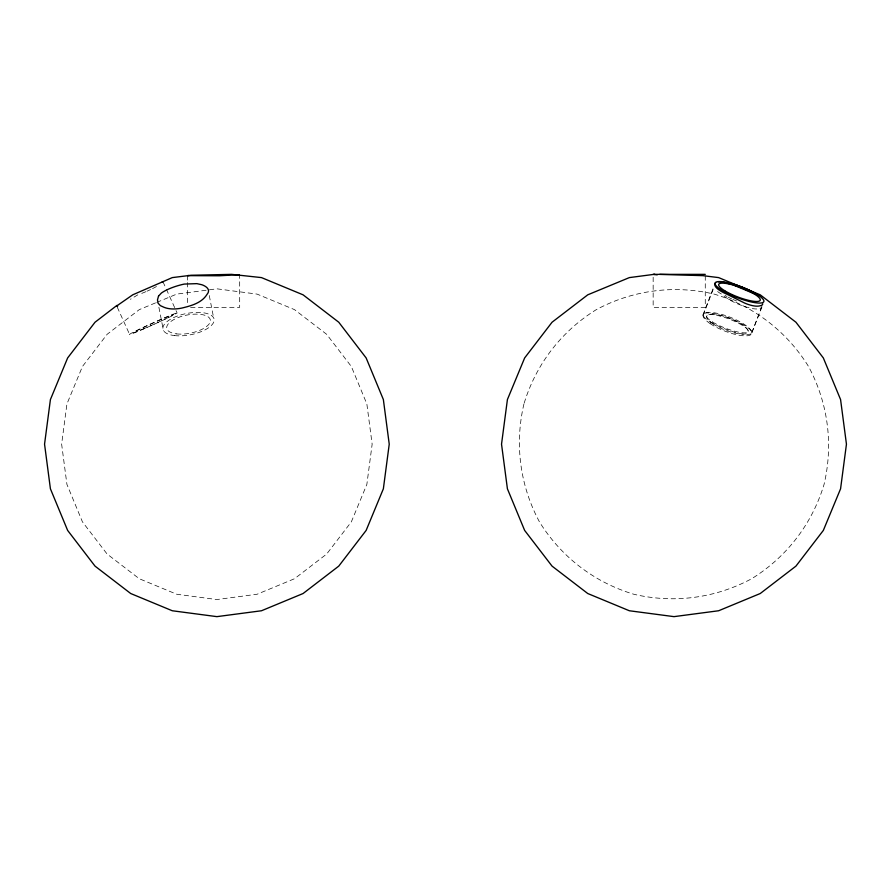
<?xml version="1.0" encoding="UTF-8"?>
<svg xmlns="http://www.w3.org/2000/svg" width="891" height="891" viewBox="0 0 891 891"><rect width="100%" height="100%" fill="white"/><g stroke="black" fill="none" stroke-linecap="round" stroke-linejoin="round"><path stroke-width="0.67" stroke-dasharray="4.46 3.34" d="M703.01 314.868L713.769 286.779M751.859 332.51L762.306 305.223M703.01 315.481L714.259 286.679M751.859 332.788L761.961 306.916M137.827 294.821L130.409 299.287M155.491 302.907L139.263 309.634L107.109 334.325L82.44 366.502L66.925 403.968L61.635 444.175L66.925 484.392L82.44 521.859L107.109 554.035L139.263 578.727L176.708 594.241L216.892 599.543L257.076 594.241L294.52 578.727L326.674 554.035L351.344 521.859L366.858 484.392L372.148 444.175L366.858 403.968L351.344 366.502L326.674 334.325L294.52 309.634L257.076 294.108L216.892 288.818L207.514 290.054M156.738 302.394L176.708 294.108L206.177 290.232M190.607 307.339L239.679 307.339L239.679 274.84M725.107 295.411L726.989 296.547M162.997 281.823L165.815 288.049M166.383 289.297L177.086 312.964A26.062 0.858 -24.3 0 1 141.491 329.859A26.062 0.858 -24.3 0 1 141.446 328.244A26.062 0.858 -24.3 0 1 177.086 312.964M117.278 307.183L129.596 334.415M209.274 295.545L213.628 317.831M158.888 307.272L163.421 330.438M705.271 275.887L705.271 307.339L653.159 307.339L653.159 275.887M187.589 275.642L187.589 281.155M187.589 282.536L187.589 304.588M156.471 286.512A25.839 4.143 -20.8 0 1 151.626 289.052M150.546 289.575A25.839 4.143 -20.8 0 1 147.082 291.157M145.879 291.68A25.839 4.143 -20.8 0 1 140.878 293.718M717.634 291.546A25.917 7.93 14.3 0 0 721.665 294.175C729.829 301.247 739.898 305.39 750.289 308.074A25.616 9.545 31.6 0 0 761.649 307.339M736.645 300.98A26.062 7.429 21.3 0 1 732.881 299.421M731.656 298.875A26.062 7.429 21.3 0 1 728.103 297.137M523.93 403.968C514.486 444.141 519.932 485.495 539.445 521.859C561.174 556.942 594.275 582.335 633.779 594.241C673.952 603.686 715.317 598.24 751.67 578.727C786.753 556.998 812.147 523.897 824.064 484.392C833.497 444.219 828.051 402.855 808.538 366.502C786.809 331.419 753.708 306.025 714.203 294.108C674.03 284.675 632.677 290.121 596.313 309.634C561.23 331.363 535.836 364.464 523.93 403.968M143.251 328.946A22.197 0.735 -24.3 0 0 173.567 314.545A22.197 0.735 -24.3 0 0 143.206 327.576A22.197 0.735 -24.3 0 0 143.251 328.946M174.525 335.595A26.062 10.815 -11.1 0 0 214.141 320.604A26.062 10.815 -11.1 0 0 176.908 316.216A26.062 10.815 -11.1 0 0 174.525 335.595M176.596 333.891A22.197 9.211 -11.1 0 0 210.354 321.128A22.197 9.211 -11.1 0 0 178.634 317.385A22.197 9.211 -11.1 0 0 176.596 333.891M712.722 323.7A22.197 6.326 21.3 0 0 747.538 333A22.197 6.326 21.3 0 0 722.055 315.715A22.197 6.326 21.3 0 0 712.722 323.7M710.172 323.622A26.062 7.429 21.3 0 0 751.024 334.548A26.062 7.429 21.3 0 0 721.12 314.245A26.062 7.429 21.3 0 0 710.172 323.622M712.722 322.096A22.197 4.923 20.9 0 0 747.538 332.31A22.197 4.923 20.9 0 0 722.055 316.661A22.197 4.923 20.9 0 0 712.722 322.096M710.172 321.818A26.062 5.78 20.9 0 0 751.024 333.813A26.062 5.78 20.9 0 0 721.12 315.447A26.062 5.78 20.9 0 0 710.172 321.818"/><path stroke-width="1.34" d="M116.933 305.413L95.025 322.23L67.638 357.948L50.419 399.547L44.55 444.175L50.419 488.814L67.638 530.412L95.025 566.119L130.721 593.529L172.286 610.758L216.892 616.639L261.497 610.758L303.063 593.529L338.758 566.119L366.145 530.412L383.364 488.814L389.233 444.175L383.364 399.547L366.145 357.948L338.758 322.23L303.063 294.821L261.497 277.602L231.593 274.361L191.142 275.263L172.286 277.602L132.737 294.821L116.721 305.947A25.405 2.595 -37.3 0 0 117.657 306.092M715.707 282.592L714.749 284.218A25.839 7.908 14.3 0 0 726.867 294.197L744.787 303.129A25.405 9.467 31.6 0 0 759.488 305.947L761.95 305.268L762.807 303.92M188.458 275.464L187.589 275.642L219.453 275.776L239.189 274.662M654.039 274.417L654.607 274.361M718.213 281.823L722.122 281.857M653.159 274.361L705.271 274.361M657.257 274.84L653.537 274.417L629.358 277.602L587.759 294.821L552.052 322.23L524.643 357.948L507.413 399.547L501.533 444.175L507.413 488.814L524.643 530.412L552.052 566.119L587.759 593.529L629.358 610.758L673.997 616.639L718.625 610.758L760.223 593.529L795.941 566.119L823.34 530.412L840.569 488.814L846.45 444.175L840.569 399.547L823.34 357.948L795.941 322.23L760.223 294.821L718.625 277.602L702.776 275.642L659.785 274.372M162.273 281.745L162.997 281.823M723.358 282.157L731.7 284.429M732.859 284.775L756.849 294.821M732.881 284.118A26.062 7.429 21.3 0 1 753.552 292.682M158.542 296.068L157.473 299.922L158.086 303.185L160.335 305.613L164.111 307.339A25.616 14.256 -17.9 0 0 181.82 308.074C191.287 305.769 201.767 303.029 207.157 294.175A25.917 9.846 -4 0 0 201.956 284.764L196.844 283.639L184.259 284.073A25.85 7.674 -14.9 0 0 161.427 293.005L158.542 296.068M724.728 290.722A22.197 4.923 20.9 0 0 759.544 300.946A22.197 4.923 20.9 0 0 734.061 285.298A22.197 4.923 20.9 0 0 724.728 290.722M722.178 290.444A26.062 5.78 20.9 0 0 763.041 302.439A26.062 5.78 20.9 0 0 733.126 284.073A26.062 5.78 20.9 0 0 722.178 290.444"/></g></svg>
